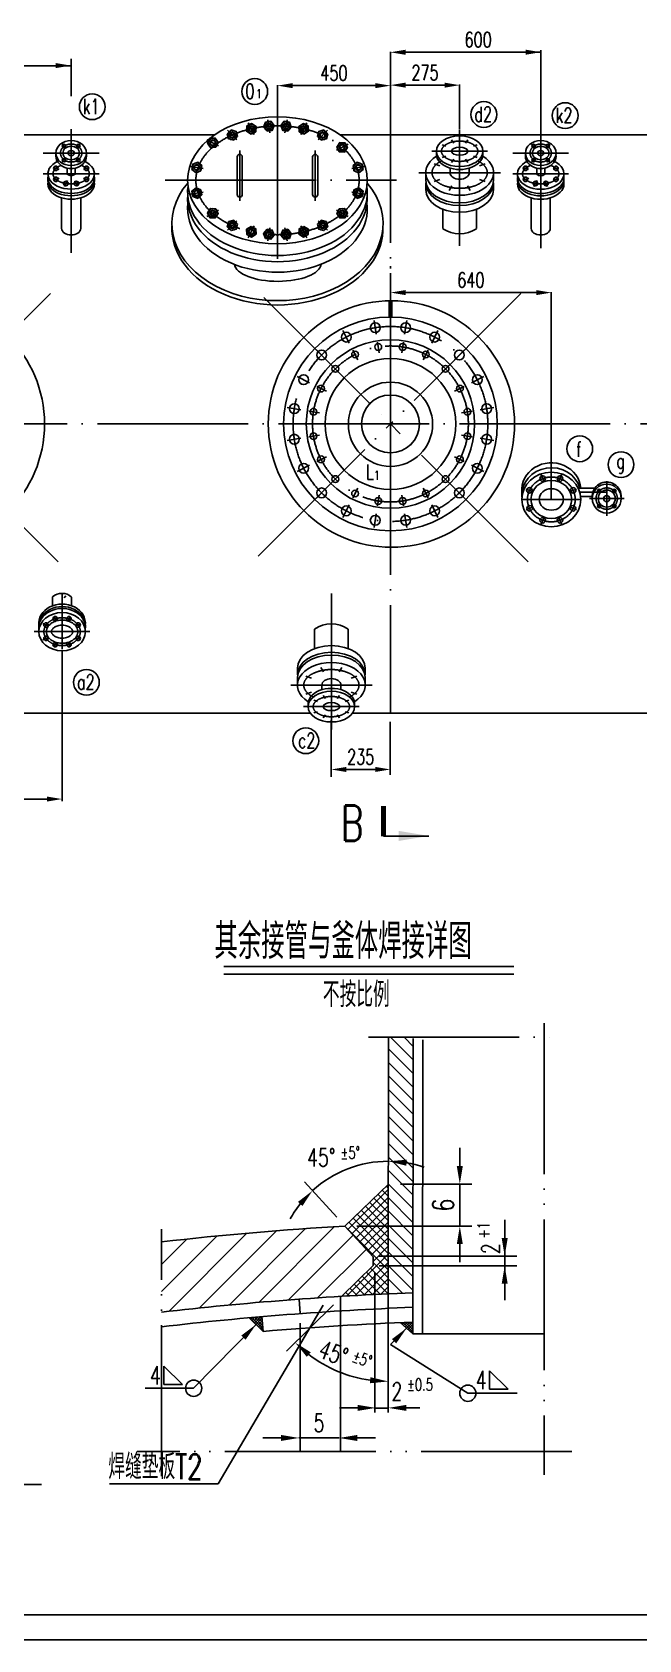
# Model space of a CAD drawing. Extents: x -54047 to 31317, y -2 to 11950.
# Drawn here: x -15566 to -13152, y 0 to 6391 of the extents above; entities that cross this region are included whole.
import ezdxf
from ezdxf.enums import TextEntityAlignment as Align

# ---------------------------------------------------------------- set-up
doc = ezdxf.new("R2010")
doc.units = 0
doc.header["$LTSCALE"] = 20
for name, pattern in [('DASHDOT-M', [36, 30, -3, 0, -3]), ('DASHDOT-S', [14, 10, -2, 0, -2]), ('DIVIDE-M', [39, 30, -3, 0, -3, 0, -3]), ('HIDDEN-M', [7, 5, -2])]:
    doc.linetypes.add(name, pattern=pattern)
doc.layers.get('0').update_dxf_attribs({"linetype": 'CONTINUOUS'})
doc.styles.add('BIAOZHU', font='ROMANS.shx', dxfattribs={"width": 0.7, "bigfont": 'HLFSD.shx'})
doc.styles.add('HZ', font='ROMANS.shx', dxfattribs={"width": 0.7, "height": 60, "bigfont": 'HLFSD.shx'})
doc.styles.add('ROMANS', font='ROMANS', dxfattribs={"width": 0.7, "height": 60})

msp = doc.modelspace()

# ---------------------------------------------------------------- hatches: boundary and pattern name
at = {"linetype": 'Continuous'}
h = msp.add_hatch(dxfattribs=at)
h.set_pattern_fill('ANSI31', scale=12, angle=90, style=0)
h.set_pattern_definition([(135, (-32526.767, -6913.095), (-26.94077, -26.94077), [])])
h.paths.add_polyline_path([(-14149, 1761.6), (-14050.9, 1761.6), (-14050, 2391, 0.027385), (-14148.1, 2396.5)])
h.paths.add_polyline_path([(-14050.9, 1761.6), (-14149, 1761.6), (-14149.3, 1559.1), (-14051.2, 1559.1)])
h.paths.add_polyline_path([(-14149.5, 1375.6, -0.001885), (-14051.4, 1379.7), (-14051.2, 1559.1), (-14149.3, 1559.1)])
h = msp.add_hatch(dxfattribs=at)
h.set_pattern_fill('ANSI37', scale=7.2, angle=90, style=0)
h.set_pattern_definition([(135, (-6760.579, -9182.523), (-16.16446, -16.16446), []), (225, (-6760.579, -9182.523), (16.16446, -16.16446), [])])
h.paths.add_polyline_path([(-14149.3, 1559.1), (-14148.9, 1811.5), (-14322.3, 1645.1), (-14243.7, 1559.1)])
h.paths.add_polyline_path([(-14333.5, 1365.8, -0.003536), (-14149.5, 1375.6), (-14149.5, 1377), (-14149.5, 1377), (-14149.3, 1559.1), (-14243.7, 1559.1), (-14209.9, 1522.1), (-14209.9, 1488.1)])
h = msp.add_hatch(dxfattribs=at)
h.set_pattern_fill('ANSI31', scale=24, style=0)
h.set_pattern_definition([(45, (-6760.58, -9182.52), (-53.88154, 53.88154), [])])
h.paths.add_polyline_path([(-15052.2, 1582.1), (-15052.2, 1302.5, -0.013851), (-14333.5, 1365.8), (-14209.9, 1488.1), (-14209.9, 1522.1), (-14322.3, 1645.1, 0.013861)])
h = msp.add_hatch(dxfattribs=at)
h.set_pattern_fill('ANSI37', scale=2.4, style=0)
h.set_pattern_definition([(45, (-6760.5785, -9182.523), (-5.3881537, 5.3881537), []), (135, (-6760.5785, -9182.523), (-5.3881537, -5.3881537), [])])
h.paths.add_polyline_path([(-14051.6, 1216.8), (-14051.6, 1263.1, 0.000967), (-14101.5, 1261)])
h.paths.add_polyline_path([(-14652.4, 1284.9, 0.000983), (-14703.2, 1280.4), (-14647.4, 1226.1), (-14647.4, 1226.1)])

# ---------------------------------------------------------------- linework, layer by layer
at = {"color": 7, "linetype": 'Continuous'}
for p, q in [((-15411, 6137), (-15411, 6285.7)), ((-15411, 6283.7), (-15411, 6251)), ((-14140.7, 6184.8), (-14140.7, 6313.5)), ((-14080.7, 6311.5), (-13542.7, 6311.5)), ((-13542.9, 5981.2), (-13542.7, 6320.1)), ((-15951.1, 6257.7), (-15411, 6257.7)), ((-14590.2, 6087.1), (-14590.2, 6180.8)), ((-14530.2, 6178.8), (-14200.7, 6178.8)), ((-14140.7, 6180.8), (-14140.7, 6182.8)), ((-14140.7, 5985.8), (-14140.7, 6180.8)), ((-14080.7, 6180.8), (-13925.4, 6180.8)), ((-13865.4, 6006.5), (-13865.4, 6182.8)), ((-14140.7, 5451.8), (-14140.7, 5460.9)), ((-14140.7, 5406.8), (-14140.7, 5354.1)), ((-13560.7, 5356.1), (-14080.7, 5356.1)), ((-13500.7, 4535.8), (-13500.7, 5358.1)), ((-15447.1, 3864), (-15447.1, 3334.7)), ((-14376.5, 3656), (-14376.5, 3431.5)), ((-14141.5, 3439), (-14141.5, 3649.7)), ((-14376.5, 3433.5), (-14376.5, 3462.3)), ((-14316.5, 3460.3), (-14201.5, 3460.3)), ((-15947.1, 3342.6), (-15507.1, 3342.6)), ((-15447.1, 3385.3), (-15447.1, 3340.6)), ((-14803.3, 2646.8), (-13649.9, 2646.8)), ((-13864.8, 1883.5), (-13864.8, 1955.5)), ((-14354.7, 1680.6), (-14483.1, 1821.1)), ((-14100.9, 1811.5), (-13816.8, 1811.5)), ((-13864.8, 1811.5), (-13864.8, 1645.1)), ((-13686.2, 1597.2), (-13686.2, 1669.2)), ((-14274.3, 1645.1), (-13816.8, 1645.1)), ((-13864.8, 1573.1), (-13864.8, 1501.1)), ((-13686.2, 1550.3), (-13686.2, 1350.8)), ((-13637.5, 1525.2), (-14185.7, 1525.2)), ((-13637.5, 1487.4), (-14185.7, 1487.4)), ((-14202.8, 904.1), (-14202.8, 1459.8)), ((-14340, 1365.4), (-14340, 1062.6)), ((-14149.5, 1381), (-14149.5, 904.1)), ((-14407.9, 1331.1), (-14826, 620.2)), ((-14367.6, 1332), (-14553.8, 1147.8)), ((-14340, 1325.2), (-14340, 749.3)), ((-14923.7, 1000.2), (-14675.6, 1253.5)), ((-14500, 1258.5), (-14500, 749.3)), ((-14139.9, 1174.2), (-14076.6, 1238.9)), ((-14139.9, 1174.2), (-13832.8, 980.5)), ((-15042.9, 1014.8), (-15042.9, 1088.3)), ((-15042.9, 1088.3), (-14968.2, 1014.8)), ((-13746.9, 996.4), (-13746.9, 1069.9)), ((-13746.9, 1069.9), (-13672.1, 996.4)), ((-15117.2, 1000.2), (-14923.7, 1000.2)), ((-15042.9, 1014.8), (-14968.2, 1014.8)), ((-13832.8, 980.5), (-13637.2, 980.5)), ((-13746.9, 996.4), (-13672.1, 996.4)), ((-14271.6, 922.2), (-14343.6, 922.2)), ((-14199.6, 920.9), (-14149.5, 920.9)), ((-14077.5, 922.2), (-14023.2, 922.2)), ((-14576.7, 802.6), (-14648.7, 802.6)), ((-14504.7, 802.6), (-14344.7, 802.6)), ((-14272.7, 802.6), (-14200.7, 802.6)), ((-16041.7, 617.5), (-15529.7, 617.5)), ((-15258, 620.2), (-14826, 620.2)), ((-2867.8, 0), (-19667.8, 0))]:
    msp.add_line(p, q, dxfattribs=at)
at = {"color": 1, "linetype": 'DASHDOT-M'}
for p, q in [((-14590.2, 6085.1), (-14590.2, 5490.6)), ((-14706.7, 6031.4), (-14682.7, 5984.3)), ((-14628.3, 6043.5), (-14620, 5991.3)), ((-14552, 6043.5), (-14560.3, 5991.3)), ((-14473.6, 6031.4), (-14497.6, 5984.3)), ((-15434.3, 5934.2), (-15447, 5946.9)), ((-15411, 6006.4), (-15411, 5514.7)), ((-15411, 5806.5), (-15411, 5951.2)), ((-15387.7, 5934.2), (-15375, 5946.9)), ((-14871.7, 5964), (-14824.6, 5940.1)), ((-14788.9, 6001.3), (-14751.5, 5964)), ((-14391.5, 6001.3), (-14428.8, 5964)), ((-14308.7, 5946), (-14355.7, 5922.1)), ((-14140.7, 4833.8), (-14140.7, 5983.8)), ((-13865.4, 5862.9), (-13865.4, 6004.5)), ((-13865.4, 5542.1), (-13865.4, 5994.7)), ((-13566.2, 5934.1), (-13578.9, 5946.8)), ((-13542.9, 5532.6), (-13542.9, 5979.2)), ((-13519.6, 5934.1), (-13506.9, 5946.8)), ((-15300, 5910.9), (-15522, 5910.9)), ((-15434.3, 5887.6), (-15447, 5874.9)), ((-15387.7, 5887.6), (-15375, 5874.9)), ((-14740.2, 5720.6), (-14740.2, 5920.6)), ((-14440.2, 5720.6), (-14440.2, 5920.6)), ((-13754.4, 5918.1), (-13976.4, 5918.1)), ((-13431.9, 5910.8), (-13653.9, 5910.8)), ((-13566.2, 5887.5), (-13578.9, 5874.8)), ((-13519.6, 5887.5), (-13506.9, 5874.8)), ((-15300, 5828.3), (-15522, 5828.3)), ((-15459.3, 5845.7), (-15480.6, 5853.4)), ((-15362.1, 5845.9), (-15341.4, 5853.4)), ((-14938, 5857.7), (-14885.8, 5849.4)), ((-14242.4, 5857.7), (-14294.5, 5849.4)), ((-13703.4, 5832.7), (-14027.4, 5832.7)), ((-13431.9, 5828.1), (-13653.9, 5828.1)), ((-13591.1, 5845.6), (-13612.5, 5853.3)), ((-13494, 5845.8), (-13473.2, 5853.3)), ((-15458.7, 5811), (-15480.6, 5803.1)), ((-15425.2, 5802), (-15438, 5778.3)), ((-15395.8, 5800.2), (-15384.1, 5778.6)), ((-15361.6, 5810.4), (-15341.4, 5803.1)), ((-15036.9, 5802.6), (-14116.8, 5802.6)), ((-14938, 5747.5), (-14885.8, 5755.8)), ((-14242.4, 5747.5), (-14294.5, 5755.8)), ((-13590.6, 5810.9), (-13612.5, 5803)), ((-13557.1, 5801.9), (-13569.9, 5778.2)), ((-13527.7, 5800.1), (-13516, 5778.4)), ((-13493.4, 5810.3), (-13473.2, 5803)), ((-14871.7, 5659.2), (-14824.6, 5683.2)), ((-14788.9, 5603.9), (-14751.5, 5641.3)), ((-14391.5, 5603.9), (-14428.8, 5641.3)), ((-14308.7, 5659.2), (-14355.7, 5683.2)), ((-14706.7, 5573.8), (-14682.7, 5620.9)), ((-14628.3, 5561.7), (-14620, 5613.9)), ((-14552, 5561.7), (-14560.3, 5613.9)), ((-14473.6, 5573.8), (-14497.6, 5620.9)), ((-15492.9, 5352), (-16011.1, 4833.8)), ((-14644, 5337), (-14140.7, 4833.8)), ((-13622.5, 5352), (-14140.7, 4833.8)), ((-17467.1, 4833.8), (-8994.1, 4833.8)), ((-15462.8, 4285.4), (-16011.1, 4833.8)), ((-14666.5, 4308), (-14140.7, 4833.8)), ((-14140.7, 4833.8), (-14140.7, 3683.8)), ((-13592.4, 4285.4), (-14140.7, 4833.8)), ((-13532, 4609.3), (-13542.1, 4633.7)), ((-13469.4, 4609.3), (-13459.3, 4633.7)), ((-13280.3, 4606.2), (-13280.3, 4468.2)), ((-13576.3, 4565.1), (-13600.7, 4575.2)), ((-13425.1, 4565.1), (-13400.7, 4575.2)), ((-13387.3, 4562.1), (-13280.3, 4562.1)), ((-13304.4, 4561.4), (-13316.3, 4573.2)), ((-13256.2, 4561.4), (-13244.3, 4573.2)), ((-13383.2, 4533.8), (-13618.2, 4533.8)), ((-13576.3, 4502.5), (-13600.7, 4492.4)), ((-13425.1, 4502.5), (-13400.7, 4492.4)), ((-13211.3, 4537.2), (-13349.3, 4537.2)), ((-13304.4, 4513.1), (-13316.3, 4501.2)), ((-13256.2, 4513.1), (-13244.3, 4501.2)), ((-13532, 4458.2), (-13542.1, 4433.8)), ((-13469.4, 4458.2), (-13459.3, 4433.8)), ((-15447.1, 4160.3), (-15447.1, 3939.1)), ((-14375.7, 4159.9), (-14375.7, 3847.2)), ((-15504.1, 4031.7), (-15524.1, 4039.9)), ((-15470.7, 4049.6), (-15479, 4069.6)), ((-15423.5, 4049.6), (-15415.2, 4069.6)), ((-15393.3, 4030.3), (-15373.4, 4038.6)), ((-14375.7, 4086), (-14375.7, 3633.4)), ((-15336.1, 4008.1), (-15558.1, 4008.1)), ((-15502.5, 3985.1), (-15524.1, 3976.2)), ((-15470.7, 3966.5), (-15479, 3946.5)), ((-15423.5, 3966.5), (-15415.2, 3946.5)), ((-15393.3, 3985.8), (-15373.4, 3977.5)), ((-15447.1, 3929.5), (-15447.1, 3840.6)), ((-14213.7, 3795.4), (-14537.7, 3795.4)), ((-14264.7, 3710), (-14486.7, 3710)), ((-14375.7, 3765.2), (-14375.7, 3619.7))]:
    msp.add_line(p, q, dxfattribs=at)
at = {"color": 4, "linetype": 'Continuous'}
for p, q in [((-14839.2, 5983.8), (-16746.5, 5983.8)), ((-12070.4, 5983.8), (-14341.1, 5983.8)), ((-13888.6, 5950.3), (-13897.7, 5962.9)), ((-13842.3, 5950.3), (-13833.2, 5962.9)), ((-14750.2, 5895.6), (-14750.2, 5745.6)), ((-14730.2, 5745.6), (-14730.2, 5895.6)), ((-14450.2, 5895.6), (-14450.2, 5745.6)), ((-14430.2, 5745.6), (-14430.2, 5895.6)), ((-13920.8, 5938.1), (-13935.1, 5943.3)), ((-13920.8, 5898.1), (-13935.1, 5893)), ((-13888.6, 5885.9), (-13897.7, 5873.3)), ((-13842.3, 5885.9), (-13833.2, 5873.3)), ((-13810, 5938.1), (-13795.8, 5943.3)), ((-13810, 5898.1), (-13795.8, 5893)), ((-15427, 5827), (-15427, 5851.2)), ((-15395, 5827), (-15395, 5851.2)), ((-14000.4, 5832.7), (-14000.4, 5799.1)), ((-13944.2, 5860.2), (-13967, 5868.2)), ((-13903.4, 5832.7), (-13903.4, 5850.8)), ((-13827.4, 5832.7), (-13827.4, 5850.8)), ((-13786.7, 5860.2), (-13763.9, 5868.2)), ((-13730.4, 5832.7), (-13730.4, 5799.1)), ((-13558.9, 5826.9), (-13558.9, 5851.1)), ((-13526.9, 5826.9), (-13526.9, 5851.1)), ((-14000.4, 5761.7), (-14000.4, 5788.2)), ((-13944.2, 5805.2), (-13967, 5797.2)), ((-13896.3, 5780.3), (-13907.1, 5762.1)), ((-13834.6, 5780.3), (-13823.8, 5762.1)), ((-13786.7, 5805.2), (-13763.9, 5797.2)), ((-13730.4, 5761.7), (-13730.4, 5788.2)), ((-15449, 5611.3), (-15449, 5732.5)), ((-15373, 5611.3), (-15373, 5732.5)), ((-13580.9, 5611.2), (-13580.9, 5732.4)), ((-13504.9, 5611.2), (-13504.9, 5732.4)), ((-13932.4, 5610.3), (-13932.4, 5687.4)), ((-13798.4, 5610.3), (-13798.4, 5687.4)), ((-14145.7, 5323.7), (-14145.7, 5258.7)), ((-14135.7, 5323.7), (-14135.7, 5258.7)), ((-13393.5, 4578.1), (-13327.7, 4578.1)), ((-13383.6, 4546.1), (-13335.5, 4546.1)), ((-15485.1, 4146.5), (-15485.1, 4111.2)), ((-15409.1, 4145.6), (-15409.1, 4111.2)), ((-14442.7, 4017.8), (-14442.7, 3944.4)), ((-14308.7, 4017.8), (-14308.7, 3944.4)), ((-14510.7, 3866.4), (-14510.7, 3839.9)), ((-14406.6, 3847.8), (-14417.4, 3866)), ((-14344.8, 3847.8), (-14334.1, 3866)), ((-14240.7, 3866.4), (-14240.7, 3839.9)), ((-14510.7, 3795.4), (-14510.7, 3829)), ((-14454.4, 3822.9), (-14477.2, 3830.9)), ((-14413.7, 3795.4), (-14413.7, 3777.3)), ((-14337.7, 3795.4), (-14337.7, 3777.3)), ((-14297, 3822.9), (-14274.2, 3830.9)), ((-14240.7, 3795.4), (-14240.7, 3829)), ((-14454.4, 3767.9), (-14477.2, 3759.9)), ((-14431.1, 3730), (-14445.3, 3735.1)), ((-14398.9, 3742.2), (-14408, 3754.8)), ((-14352.6, 3742.2), (-14343.4, 3754.8)), ((-14320.3, 3730), (-14306.1, 3735.1)), ((-14297, 3767.9), (-14274.2, 3759.9)), ((-16164, 3683.8), (-14459.2, 3683.8)), ((-14431.1, 3690), (-14445.3, 3684.8)), ((-14398.9, 3677.8), (-14408, 3665.2)), ((-14352.6, 3677.8), (-14343.4, 3665.2)), ((-14320.3, 3690), (-14306.1, 3684.8)), ((-14292.2, 3683.8), (-12121, 3683.8)), ((-14168, 3194.8), (-13988, 3194.8)), ((-14803.3, 2676.8), (-13649.9, 2676.8)), ((-14149.5, 1375.6), (-14148.1, 2396.5)), ((-14051.6, 1216.8), (-14050, 2391)), ((-14013.2, 1218.2), (-14011.6, 2385.9)), ((-14322.3, 1645.1), (-14148.9, 1811.5)), ((-14209.9, 1522.1), (-14322.3, 1645.1)), ((-14209.9, 1488.1), (-14333.5, 1365.8)), ((-14209.9, 1522.1), (-14209.9, 1488.1)), ((-14503.4, 1354.5), (-14499.3, 1297)), ((-14647.4, 1226.1), (-14703.8, 1280.9)), ((-14652.4, 1284.9), (-14647.4, 1226.1)), ((-14051.6, 1216.8), (-14101.5, 1261)), ((-14051.6, 1216.8), (-13529.2, 1216.8)), ((-2967.8, 100), (-19167.8, 100))]:
    msp.add_line(p, q, dxfattribs=at)
at = {"color": 1, "linetype": 'DASHDOT-S'}
for p, q in [((-14205.9, 5245.2), (-14197.2, 5190.5)), ((-14205.9, 5245.2), (-14197.2, 5190.5)), ((-14075.5, 5245.2), (-14084.2, 5190.5)), ((-14075.5, 5245.2), (-14084.2, 5190.5)), ((-14329.8, 5205), (-14304.7, 5155.6)), ((-13951.6, 5205), (-13976.7, 5155.6)), ((-14435.3, 5128.4), (-14396.1, 5089.2)), ((-14270.7, 5088.8), (-14290.1, 5127)), ((-14185.5, 5116.5), (-14192.2, 5158.9)), ((-14095.9, 5116.5), (-14089.2, 5158.9)), ((-14010.8, 5088.8), (-13991.3, 5127)), ((-13846.1, 5128.4), (-13885.3, 5089.2)), ((-14343.1, 5036.2), (-14373.5, 5066.5)), ((-13938.3, 5036.2), (-13908, 5066.5)), ((-14511.9, 5022.9), (-14462.5, 4997.7)), ((-13769.5, 5022.9), (-13818.9, 4997.7)), ((-14395.7, 4963.7), (-14434, 4983.2)), ((-13885.7, 4963.7), (-13847.4, 4983.2)), ((-14552.2, 4898.9), (-14497.5, 4890.3)), ((-14423.4, 4878.5), (-14465.8, 4885.3)), ((-13858, 4878.5), (-13815.6, 4885.3)), ((-13729.2, 4898.9), (-13784, 4890.3)), ((-14552.2, 4768.6), (-14497.5, 4777.3)), ((-14423.4, 4789), (-14465.8, 4782.3)), ((-13858, 4789), (-13815.6, 4782.3)), ((-13729.2, 4768.6), (-13784, 4777.3)), ((-14511.9, 4644.6), (-14462.5, 4669.8)), ((-14395.7, 4703.8), (-14434, 4684.3)), ((-13885.7, 4703.8), (-13847.4, 4684.3)), ((-13769.5, 4644.6), (-13818.9, 4669.8)), ((-14343.1, 4631.4), (-14373.5, 4601)), ((-13938.3, 4631.4), (-13908, 4601)), ((-14435.3, 4539.2), (-14396.1, 4578.4)), ((-14270.7, 4578.7), (-14290.1, 4540.5)), ((-14185.5, 4551.1), (-14192.2, 4508.6)), ((-14095.9, 4551.1), (-14089.2, 4508.6)), ((-14010.8, 4578.7), (-13991.3, 4540.5)), ((-13846.1, 4539.2), (-13885.3, 4578.4)), ((-14329.8, 4462.6), (-14304.7, 4511.9)), ((-14205.9, 4422.3), (-14197.2, 4477)), ((-14075.5, 4422.3), (-14084.2, 4477)), ((-13951.6, 4462.6), (-13976.7, 4511.9))]:
    msp.add_line(p, q, dxfattribs=at)
at = {"color": 6, "linetype": 'HIDDEN-M'}
msp.add_line((-15431.9, 4150.2), (-15438.9, 4143.2), dxfattribs=at)
at = {"color": 3, "linetype": 'DIVIDE-M'}
for p, q in [((-13529.2, 2451.9), (-13529.2, 655.8)), ((-14228.6, 2396.5), (-13474.8, 2396.5)), ((-15052.2, 651.3), (-15052.2, 1632.5)), ((-13418.8, 749.3), (-15148.4, 749.3))]:
    msp.add_line(p, q, dxfattribs=at)
at = {"color": 4, "linetype": 'Continuous'}
for points in [[(-14695.4, 5985.9), (-14713.3, 5997.4), (-14712.1, 6018.6), (-14693.2, 6028.3), (-14675.4, 6016.7), (-14676.5, 5995.5)], [(-14631.8, 5997.6), (-14645.2, 6014.1), (-14637.5, 6033.9), (-14616.6, 6037.2), (-14603.2, 6020.7), (-14610.8, 6000.9)], [(-14548.5, 5997.6), (-14535.2, 6014.1), (-14542.8, 6033.9), (-14563.8, 6037.2), (-14577.1, 6020.7), (-14569.5, 6000.9)], [(-14484.9, 5985.9), (-14467.1, 5997.4), (-14468.2, 6018.6), (-14487.1, 6028.3), (-14504.9, 6016.7), (-14503.8, 5995.5)], [(-14835.8, 5933.8), (-14857, 5932.7), (-14868.5, 5950.5), (-14858.9, 5969.5), (-14837.7, 5970.6), (-14826.1, 5952.8)], [(-14764, 5961.5), (-14784.6, 5967), (-14790.1, 5987.5), (-14775, 6002.5), (-14754.5, 5997), (-14749, 5976.5)], [(-14416.3, 5961.5), (-14395.8, 5967), (-14390.3, 5987.5), (-14405.3, 6002.5), (-14425.8, 5997), (-14431.3, 5976.5)], [(-14344.6, 5915.8), (-14323.4, 5914.7), (-14311.8, 5932.5), (-14321.4, 5951.5), (-14342.6, 5952.6), (-14354.2, 5934.8)], [(-14894.5, 5840.1), (-14914.3, 5832.5), (-14930.8, 5845.8), (-14927.5, 5866.8), (-14907.7, 5874.4), (-14891.2, 5861)], [(-14285.8, 5840.1), (-14266, 5832.5), (-14249.5, 5845.8), (-14252.8, 5866.8), (-14272.7, 5874.4), (-14289.2, 5861)], [(-14894.5, 5765.2), (-14914.3, 5772.8), (-14930.8, 5759.4), (-14927.5, 5738.4), (-14907.7, 5730.8), (-14891.2, 5744.2)], [(-14285.8, 5765.2), (-14266, 5772.8), (-14249.5, 5759.4), (-14252.8, 5738.4), (-14272.7, 5730.8), (-14289.2, 5744.2)], [(-14835.8, 5689.4), (-14857, 5690.5), (-14868.5, 5672.7), (-14858.9, 5653.8), (-14837.7, 5652.7), (-14826.1, 5670.5)], [(-14344.6, 5689.4), (-14323.4, 5690.5), (-14311.8, 5672.7), (-14321.4, 5653.8), (-14342.6, 5652.7), (-14354.2, 5670.5)], [(-14764, 5643.7), (-14784.6, 5638.2), (-14790.1, 5617.7), (-14775, 5602.7), (-14754.5, 5608.2), (-14749, 5628.7)], [(-14416.3, 5643.7), (-14395.8, 5638.2), (-14390.3, 5617.7), (-14405.3, 5602.7), (-14425.8, 5608.2), (-14431.3, 5628.7)], [(-14695.4, 5619.4), (-14713.3, 5607.8), (-14712.1, 5586.6), (-14693.2, 5577), (-14675.4, 5588.5), (-14676.5, 5609.7)], [(-14631.8, 5607.7), (-14645.2, 5591.2), (-14637.5, 5571.3), (-14616.6, 5568), (-14603.2, 5584.5), (-14610.8, 5604.3)], [(-14548.5, 5607.7), (-14535.2, 5591.2), (-14542.8, 5571.3), (-14563.8, 5568), (-14577.1, 5584.5), (-14569.5, 5604.3)], [(-14484.9, 5619.4), (-14467.1, 5607.8), (-14468.2, 5586.6), (-14487.1, 5577), (-14504.9, 5588.5), (-14503.8, 5609.7)]]:
    msp.add_lwpolyline(points, close=True, dxfattribs=at)
msp.add_lwpolyline([(-14168, 3194.8, 20, 20, 0), (-14168, 3314.8, 0, 0, 0)], format="xyseb", dxfattribs=at)
for centre, radius in [((-14680.6, 6155.5), 51.3), ((-15327.2, 6094.9), 51.3), ((-13769.2, 6064.2), 51.3), ((-13445.5, 6059.6), 51.3), ((-14694.3, 6007.1), 18.4), ((-14694.3, 6007.1), 12), ((-14624.2, 6017.4), 18.4), ((-14624.2, 6017.4), 12), ((-14556.1, 6017.4), 18.4), ((-14556.1, 6017.4), 12), ((-14486, 6007.1), 18.4), ((-14486, 6007.1), 12), ((-15439.3, 5939.2), 7), ((-15382.7, 5939.2), 7), ((-14847.3, 5951.6), 18.4), ((-14847.3, 5951.6), 12), ((-14769.5, 5982), 18.4), ((-14769.5, 5982), 12), ((-14410.8, 5982), 18.4), ((-14410.8, 5982), 12), ((-14333, 5933.6), 18.4), ((-14333, 5933.6), 12), ((-13571.1, 5939.1), 7), ((-13514.6, 5939.1), 7), ((-15439.3, 5882.7), 7), ((-15382.7, 5882.7), 7), ((-13571.1, 5882.5), 7), ((-13514.6, 5882.5), 7), ((-15471.8, 5850.2), 9), ((-15350.2, 5850.2), 9), ((-14911, 5853.4), 18.4), ((-14911, 5853.4), 12), ((-14269.3, 5853.4), 18.4), ((-14269.3, 5853.4), 12), ((-13603.7, 5850.1), 9), ((-13482.1, 5850.1), 9), ((-15471.8, 5806.3), 9), ((-15431.9, 5789.7), 9), ((-15390.1, 5789.7), 9), ((-15350.2, 5806.3), 9), ((-14911, 5751.8), 18.4), ((-14911, 5751.8), 12), ((-14269.3, 5751.8), 18.4), ((-14269.3, 5751.8), 12), ((-13603.7, 5806.2), 9), ((-13563.8, 5789.6), 9), ((-13522, 5789.6), 9), ((-13482.1, 5806.2), 9), ((-14847.3, 5671.6), 18.4), ((-14333, 5671.6), 18.4), ((-14847.3, 5671.6), 12), ((-14769.5, 5623.2), 18.4), ((-14769.5, 5623.2), 12), ((-14410.8, 5623.2), 18.4), ((-14410.8, 5623.2), 12), ((-14333, 5671.6), 12), ((-14694.3, 5598.2), 18.4), ((-14694.3, 5598.2), 12), ((-14624.2, 5587.8), 18.4), ((-14624.2, 5587.8), 12), ((-14556.1, 5587.8), 18.4), ((-14556.1, 5587.8), 12), ((-14486, 5598.2), 18.4), ((-14486, 5598.2), 12), ((-16007.1, 4833.8), 490), ((-14136.7, 4833.8), 490), ((-14140.7, 4833.8), 425), ((-14316.6, 5179), 19.5), ((-14201.3, 5216.5), 19.5), ((-14201.3, 5216.5), 19.5), ((-14080.1, 5216.5), 19.5), ((-14080.1, 5216.5), 19.5), ((-13964.8, 5179), 19.5), ((-14140.7, 4833.8), 335), ((-14414.7, 5107.8), 19.5), ((-14281.4, 5110), 13.5), ((-14189.2, 5139.9), 13.5), ((-14092.2, 5139.9), 13.5), ((-14000, 5110), 13.5), ((-13866.7, 5107.8), 19.5), ((-14140.7, 4833.8), 260), ((-14359.9, 5053), 13.5), ((-13921.5, 5053), 13.5), ((-14486, 5009.7), 19.5), ((-14416.9, 4974.5), 13.5), ((-14140.7, 4832.6), 167.5), ((-13864.5, 4974.5), 13.5), ((-13795.4, 5009.7), 19.5), ((-14140.7, 4833.8), 115.1), ((-14523.4, 4894.4), 19.5), ((-14446.9, 4882.3), 13.5), ((-13834.5, 4882.3), 13.5), ((-13758, 4894.4), 19.5), ((-14446.9, 4785.3), 13.5), ((-13834.5, 4785.3), 13.5), ((-14523.4, 4773.1), 19.5), ((-13758, 4773.1), 19.5), ((-13387.5, 4735.2), 51.3), ((-14486, 4657.8), 19.5), ((-14416.9, 4693), 13.5), ((-13864.5, 4693), 13.5), ((-13795.4, 4657.8), 19.5), ((-13223.4, 4672.1), 51.3), ((-14359.9, 4614.6), 13.5), ((-13921.5, 4614.6), 13.5), ((-13535.1, 4616.7), 11), ((-13466.3, 4616.7), 11), ((-14414.7, 4559.8), 19.5), ((-14281.4, 4557.5), 13.5), ((-14189.2, 4527.6), 13.5), ((-14092.2, 4527.6), 13.5), ((-14000, 4557.5), 13.5), ((-13866.7, 4559.8), 19.5), ((-13587.8, 4570.1), 11), ((-13413.6, 4570.1), 11), ((-13280.3, 4537.2), 57.5), ((-13310.3, 4567.3), 7), ((-13280.3, 4537.2), 34), ((-13280.3, 4537.2), 12.5), ((-13250.2, 4567.3), 7), ((-14316.6, 4488.5), 19.5), ((-13964.8, 4488.5), 19.5), ((-13587.1, 4498.5), 11), ((-13414.3, 4498.5), 11), ((-13310.3, 4507.2), 7), ((-13250.2, 4507.2), 7), ((-14201.3, 4451), 19.5), ((-14080.1, 4451), 19.5), ((-13535.1, 4450.8), 11), ((-13466.3, 4450.8), 11), ((-15510.9, 4034.5), 9), ((-15474.9, 4059.6), 9), ((-15419.4, 4059.6), 9), ((-15383.4, 4034.5), 9), ((-15510.9, 3981.6), 9), ((-15474.9, 3956.5), 9), ((-15419.4, 3956.5), 9), ((-15383.4, 3981.6), 9), ((-15350.4, 3806.7), 51.3), ((-14477.6, 3574.4), 51.3)]:
    msp.add_circle(centre, radius, dxfattribs=at)
at = {"color": 7, "linetype": 'Continuous'}
for centre, radius in [((-14694.3, 6007.1), 9.52), ((-14624.2, 6017.4), 9.52), ((-14556.1, 6017.4), 9.52), ((-14486, 6007.1), 9.52), ((-14847.3, 5951.6), 9.52), ((-14769.5, 5982), 9.52), ((-14410.8, 5982), 9.52), ((-14333, 5933.6), 9.52), ((-14911, 5853.4), 9.52), ((-14269.3, 5853.4), 9.52), ((-14911, 5751.8), 9.52), ((-14269.3, 5751.8), 9.52), ((-14847.3, 5671.6), 9.52), ((-14769.5, 5623.2), 9.52), ((-14410.8, 5623.2), 9.52), ((-14333, 5671.6), 9.52), ((-14694.3, 5598.2), 9.52), ((-14624.2, 5587.8), 9.52), ((-14556.1, 5587.8), 9.52), ((-14486, 5598.2), 9.52), ((-14923.7, 1000.2), 32.3), ((-13832.8, 980.5), 32.3)]:
    msp.add_circle(centre, radius, dxfattribs=at)
at = {"color": 1, "linetype": 'DASHDOT-M'}
for centre, radius in [((-14140.7, 4833.8), 387.5), ((-14140.7, 4833.8), 310), ((-13280.3, 4537.2), 42.5)]:
    msp.add_circle(centre, radius, dxfattribs=at)
at = {"color": 4, "linetype": 'Continuous'}
for centre, radius, start, end in [((-14740.2, 5895.6), 10, 0, 180), ((-14440.2, 5895.6), 10, 0, 180), ((-15411, 5844.7), 23.9, 227.86671, 312.13329), ((-13542.9, 5844.6), 23.9, 227.86671, 312.13329), ((-14740.2, 5745.6), 10, 180, 0), ((-14440.2, 5745.6), 10, 180, 0), ((-13865.4, 5707.3), 118, 235.38778, 304.61225), ((-13280.3, 4545.5), 57.5, 355.86664, 184.13336), ((-15447.6, 4102.6), 57.7, 48.18713, 130.58579), ((-14375.7, 3920.8), 118, 55.38775, 124.61222), ((-13551, -11549.3), 13216.9, 93.3454, 96.52186), ((-13551, -11635.6), 13024.9, 92.20181, 96.61843), ((-13551, -11635.6), 12967.3, 92.21195, 96.64796), ((-13551, -11635.6), 12908.4, 92.21195, 94.87237)]:
    msp.add_arc(centre, radius, start, end, dxfattribs=at)
at = {"color": 7, "linetype": 'Continuous'}
for centre, radius, start, end in [((-14149.4, 1456), 446.7, 89.9208, 132.42059), ((-14149.4, 1456), 446.7, 71.42909, 80.67495), ((-14149.4, 1456), 446.7, 141.66644, 150.9123), ((-14149.5, 1547.8), 520.7, 232.62924, 262.07069)]:
    msp.add_arc(centre, radius, start, end, dxfattribs=at)
at = {"color": 4, "linetype": 'Continuous'}
for centre, major_axis, ratio in [((-14590.2, 5802.6), (-357.5, 0), 0.706294), ((-15411, 5910.9), (-61, 0), 0.813041), ((-13542.9, 5910.8), (-61, 0), 0.813041), ((-15411, 5910.9), (-33, 0), 0.809035), ((-15411, 5910.9), (-12.5, 0), 0.805407), ((-13542.9, 5910.8), (-33, 0), 0.809035), ((-13542.9, 5910.8), (-12.5, 0), 0.805407), ((-13500.7, 4533.8), (-117.5, 0), 0.921571), ((-13500.7, 4533.8), (-81, 0), 0.93259), ((-13500.7, 4533.8), (-48, 0), 0.890541), ((-14375.7, 3710), (-92.5, 0), 0.659459), ((-14375.7, 3710), (-33, 0), 0.483876)]:
    msp.add_ellipse(centre, major_axis=major_axis, ratio=ratio, dxfattribs=at)
at = {"color": 1, "linetype": 'DASHDOT-M'}
for centre, major_axis, ratio in [((-14590.2, 5802.6), (-324.8, 0), 0.665794), ((-15411, 5910.9), (-42.5, 0), 0.841205), ((-13542.9, 5910.8), (-42.5, 0), 0.841205), ((-13500.7, 4533.8), (-95, 0), 0.936831), ((-14375.7, 3710), (-72.5, 0), 0.555876)]:
    msp.add_ellipse(centre, major_axis=major_axis, ratio=ratio, dxfattribs=at)
at = {"color": 4, "linetype": 'Continuous', "extrusion": (0, 0, -1)}
for major_axis, ratio in [((-92.5, 0), 0.659459), ((-33, 0), 0.483876)]:
    msp.add_ellipse((-13865.4, 5918.1), major_axis=major_axis, ratio=ratio, dxfattribs=at)
at = {"color": 1, "linetype": 'DASHDOT-M', "extrusion": (0, 0, -1)}
msp.add_ellipse((-13865.4, 5918.1), major_axis=(-72.5, 0), ratio=0.555876, dxfattribs=at)
at = {"color": 4, "linetype": 'Continuous'}
for centre, major_axis, ratio, start_param, end_param in [((-15411, 5899), (-61, 0), 0.813041, 6.163008, 9.544955), ((-13542.9, 5898.9), (-61, 0), 0.813041, 6.163008, 9.544955), ((-14590.2, 5630.4), (-420, 0), 0.729369, 5.72909, 9.978873), ((-14590.2, 5756), (-357.5, 0), 0.706294, 6.190645, 9.517318), ((-14590.2, 5689.6), (-357.5, 0), 0.706294, 6.20041, 9.517318), ((-14590.2, 5731.4), (-357.5, 0), 0.706294, 6.23453, 9.473433), ((-14590.2, 5613.1), (-420, 0), 0.729369, 6.254987, 9.452977), ((-14588.9, 5470.9), (-172.2, 0), 0.406798, 6.328031, 9.39467), ((-13500.7, 4551.7), (-117.5, 0), 0.921571, 3.387592, 6.36628), ((-13500.7, 4571.1), (-117.5, 0), 0.921571, 3.206398, 6.36628), ((-15447.1, 4041.8), (-92.5, 0), 0.822921, 3.033671, 6.391107), ((-15447.1, 4031.7), (-92.5, 0), 0.822921, 3.033671, 6.391107), ((-15447.1, 4024.4), (-92.5, 0), 0.822921, 3.033671, 6.391107), ((-15447.1, 4008.1), (-92.5, 0), 0.822921, 3.141593, 6.283185), ((-14375.7, 3862.7), (-135, 0), 0.665859, 3.141593, 6.283185), ((-14375.7, 3836.2), (-135, 0), 0.665859, 3.141593, 6.283185), ((-14375.7, 3825.3), (-135, 0), 0.665859, 3.141593, 6.283185), ((-14375.7, 3795.4), (-135, 0), 0.665859, 2.317996, 7.106782), ((-14375.7, 3721.7), (-92.5, 0), 0.659459, 3.045666, 6.379112), ((-14375.7, 3795.4), (-38, 0), 0.681241, 3.141593, 6.283185)]:
    msp.add_ellipse(centre, major_axis=major_axis, ratio=ratio, start_param=start_param, end_param=end_param, dxfattribs=at)
at = {"color": 4, "linetype": 'Continuous', "extrusion": (0, 0, -1)}
for centre, major_axis, ratio, start_param, end_param in [((-13865.4, 5832.7), (-135, 0), 0.665859, 2.317996, 7.106782), ((-13865.4, 5906.4), (-92.5, 0), 0.659459, 3.045666, 6.379112), ((-15411, 5828.3), (-92.5, 0), 0.659459, 2.153187, 7.271591), ((-15411, 5811.1), (-92.5, 0), 0.659459, 3.000201, 6.424577), ((-13865.4, 5832.7), (-38, 0), 0.681241, 3.141593, 6.283185), ((-13542.9, 5828.1), (-92.5, 0), 0.659459, 2.153187, 7.271591), ((-13542.9, 5811), (-92.5, 0), 0.659459, 3.000201, 6.424577), ((-15411, 5801.9), (-92.5, 0), 0.659459, 3.000201, 6.424577), ((-15411, 5788.1), (-92.5, 0), 0.659459, 3.000201, 6.424577), ((-13865.4, 5802.8), (-135, 0), 0.665859, 3.141593, 6.283185), ((-13865.4, 5791.9), (-135, 0), 0.665859, 3.141593, 6.283185), ((-13865.4, 5765.4), (-135, 0), 0.665859, 3.141593, 6.283185), ((-13542.9, 5801.8), (-92.5, 0), 0.659459, 3.000201, 6.424577), ((-13542.9, 5788), (-92.5, 0), 0.659459, 3.000201, 6.424577), ((-15411, 5611.3), (-38, 0), 0.681241, 3.141593, 6.283185), ((-13542.9, 5611.2), (-38, 0), 0.681241, 3.141593, 6.283185), ((-15447.1, 4008.1), (-92.5, 0), 0.822921, 3.141593, 6.283185)]:
    msp.add_ellipse(centre, major_axis=major_axis, ratio=ratio, start_param=start_param, end_param=end_param, dxfattribs=at)
at = {"color": 1, "linetype": 'DASHDOT-M', "extrusion": (0, 0, -1)}
for centre, major_axis, ratio, start_param, end_param in [((-15411, 5828.3), (-72.5, 0), 0.555876, 2.159595, 7.265183), ((-13865.4, 5832.7), (-110, 0), 0.564191, 2.282577, 7.142201), ((-13542.9, 5828.1), (-72.5, 0), 0.555876, 2.159595, 7.265183), ((-15447.1, 4008.1), (-72.5, 0), 0.76443, 3.141593, 6.283185), ((-14375.7, 3795.4), (110, 0), 0.564191, 2.282577, 7.142201)]:
    msp.add_ellipse(centre, major_axis=major_axis, ratio=ratio, start_param=start_param, end_param=end_param, dxfattribs=at)
at = {"color": 1, "linetype": 'DASHDOT-M'}
for centre, major_axis, ratio, start_param, end_param in [((-13865.4, 5832.7), (110, 0), 0.564191, 2.282577, 7.142201), ((-15447.1, 4008.1), (-72.5, 0), 0.76443, 3.141593, 6.283185), ((-14375.7, 3795.4), (-110, 0), 0.564191, 2.282577, 7.142201)]:
    msp.add_ellipse(centre, major_axis=major_axis, ratio=ratio, start_param=start_param, end_param=end_param, dxfattribs=at)
at = {"color": 4, "linetype": 'Continuous'}
for points, knots in [([(-15384.6, 4008.1), (-15384.6, 4009.8), (-15384.8, 4011.6), (-15385.2, 4014.4), (-15385.4, 4015.5), (-15386, 4017.5), (-15386.3, 4018.6), (-15387.7, 4022.5), (-15389.2, 4025.5), (-15392.4, 4030.1), (-15393.7, 4031.8), (-15396.8, 4035.1), (-15398.4, 4036.8), (-15402.1, 4039.9), (-15404.2, 4041.4), (-15408.3, 4044), (-15410.3, 4045.2), (-15414.7, 4047.4), (-15416.9, 4048.3), (-15421.6, 4050.1), (-15424.1, 4050.9), (-15429.1, 4052.2), (-15431.7, 4052.8), (-15438, 4053.7), (-15441.7, 4054.1), (-15449.2, 4054.2), (-15452.9, 4054.1), (-15459.7, 4053.3), (-15462.7, 4052.7), (-15468.9, 4051.3), (-15472.2, 4050.3), (-15478.4, 4047.9), (-15481.4, 4046.5), (-15486.9, 4043.5), (-15489.5, 4041.8), (-15494.1, 4038.2), (-15496.3, 4036.3), (-15501, 4031.4), (-15503.2, 4028.3), (-15506.2, 4023.1), (-15507.1, 4021), (-15508.2, 4017.8), (-15508.5, 4016.7), (-15509, 4014.6), (-15509.2, 4013.5), (-15509.5, 4011), (-15509.6, 4009.5), (-15509.6, 4008.1)], [3.141593, 3.141593, 3.141593, 3.141593, 3.276898, 3.276898, 3.354112, 3.354112, 3.431327, 3.431327, 3.651544, 3.651544, 3.783637, 3.783637, 3.915729, 3.915729, 4.047821, 4.047821, 4.16634, 4.16634, 4.28486, 4.28486, 4.40338, 4.40338, 4.5219, 4.5219, 4.687647, 4.687647, 4.853394, 4.853394, 4.989509, 4.989509, 5.146305, 5.146305, 5.303102, 5.303102, 5.459898, 5.459898, 5.616694, 5.616694, 5.852981, 5.852981, 6.01223, 6.01223, 6.092565, 6.092565, 6.1729, 6.1729, 6.283185, 6.283185, 6.283185, 6.283185]), ([(-15404.6, 4008.1), (-15404.6, 4008.7), (-15404.7, 4009.4), (-15404.8, 4010.2), (-15404.8, 4010.4), (-15404.9, 4010.7), (-15404.9, 4010.8), (-15405, 4011.3), (-15405.1, 4011.6), (-15405.3, 4012.2), (-15405.4, 4012.5), (-15405.6, 4013.2), (-15405.8, 4013.5), (-15406.2, 4014.5), (-15406.6, 4015.2), (-15407.6, 4017), (-15408.3, 4018), (-15410.1, 4020.1), (-15411.2, 4021.2), (-15413.9, 4023.7), (-15415.8, 4025.1), (-15419, 4027.1), (-15420.2, 4027.8), (-15424, 4029.7), (-15426.9, 4030.8), (-15433.1, 4032.7), (-15436.4, 4033.3), (-15443.2, 4034.1), (-15446.6, 4034.3), (-15453.5, 4033.9), (-15456.9, 4033.5), (-15462.9, 4032.2), (-15465.5, 4031.4), (-15470.4, 4029.6), (-15472.7, 4028.5), (-15476.8, 4026.2), (-15478.6, 4025), (-15481.8, 4022.4), (-15483.2, 4021.1), (-15485.5, 4018.6), (-15486.4, 4017.3), (-15487.6, 4015.4), (-15487.9, 4014.7), (-15488.6, 4013.3), (-15488.8, 4012.6), (-15489.2, 4011.4), (-15489.3, 4010.9), (-15489.5, 4010.1), (-15489.5, 4009.7), (-15489.6, 4009), (-15489.6, 4008.7), (-15489.6, 4008.2), (-15489.6, 4008.1), (-15489.6, 4008.1)], [3.141593, 3.141593, 3.141593, 3.141593, 3.272719, 3.272719, 3.299833, 3.299833, 3.326947, 3.326947, 3.381175, 3.381175, 3.435404, 3.435404, 3.489632, 3.489632, 3.598088, 3.598088, 3.741978, 3.741978, 3.885869, 3.885869, 4.069227, 4.069227, 4.166171, 4.166171, 4.367564, 4.367564, 4.568957, 4.568957, 4.770351, 4.770351, 4.971744, 4.971744, 5.141027, 5.141027, 5.31031, 5.31031, 5.479593, 5.479593, 5.648876, 5.648876, 5.818159, 5.818159, 5.928244, 5.928244, 6.03833, 6.03833, 6.130712, 6.130712, 6.197455, 6.197455, 6.264198, 6.264198, 6.283185, 6.283185, 6.283185, 6.283185]), ([(-15384.6, 4008.1), (-15384.6, 4006.3), (-15384.8, 4004.5), (-15385.2, 4001.7), (-15385.4, 4000.6), (-15386, 3998.6), (-15386.3, 3997.5), (-15387.7, 3993.6), (-15389.2, 3990.6), (-15392.4, 3986), (-15393.7, 3984.3), (-15396.8, 3981), (-15398.4, 3979.3), (-15402.1, 3976.2), (-15404.2, 3974.7), (-15408.3, 3972.1), (-15410.3, 3970.9), (-15414.7, 3968.7), (-15416.9, 3967.8), (-15421.6, 3966), (-15424.1, 3965.2), (-15429.1, 3963.9), (-15431.7, 3963.4), (-15438, 3962.4), (-15441.7, 3962), (-15449.2, 3961.9), (-15452.9, 3962.1), (-15459.7, 3962.8), (-15462.7, 3963.4), (-15468.9, 3964.8), (-15472.2, 3965.8), (-15478.4, 3968.2), (-15481.4, 3969.6), (-15486.9, 3972.6), (-15489.5, 3974.3), (-15494.1, 3977.9), (-15496.3, 3979.8), (-15501, 3984.7), (-15503.2, 3987.8), (-15506.2, 3993), (-15507.1, 3995.1), (-15508.2, 3998.3), (-15508.5, 3999.4), (-15509, 4001.5), (-15509.2, 4002.6), (-15509.5, 4005.1), (-15509.6, 4006.6), (-15509.6, 4008.1)], [3.141593, 3.141593, 3.141593, 3.141593, 3.276898, 3.276898, 3.354112, 3.354112, 3.431327, 3.431327, 3.651544, 3.651544, 3.783637, 3.783637, 3.915729, 3.915729, 4.047821, 4.047821, 4.16634, 4.16634, 4.28486, 4.28486, 4.40338, 4.40338, 4.5219, 4.5219, 4.687647, 4.687647, 4.853394, 4.853394, 4.989509, 4.989509, 5.146305, 5.146305, 5.303101, 5.303101, 5.459898, 5.459898, 5.616694, 5.616694, 5.852979, 5.852979, 6.012215, 6.012215, 6.0926, 6.0926, 6.172985, 6.172985, 6.283185, 6.283185, 6.283185, 6.283185]), ([(-15404.6, 4008.1), (-15404.6, 4007.4), (-15404.7, 4006.7), (-15404.8, 4005.9), (-15404.8, 4005.7), (-15404.9, 4005.4), (-15404.9, 4005.3), (-15405, 4004.8), (-15405.1, 4004.5), (-15405.3, 4003.9), (-15405.4, 4003.6), (-15405.6, 4002.9), (-15405.8, 4002.6), (-15406.2, 4001.6), (-15406.6, 4000.9), (-15407.6, 3999.1), (-15408.3, 3998.1), (-15410.1, 3996), (-15411.2, 3994.9), (-15413.9, 3992.4), (-15415.8, 3991), (-15419, 3989), (-15420.2, 3988.3), (-15424, 3986.4), (-15426.9, 3985.3), (-15433.1, 3983.4), (-15436.4, 3982.8), (-15443.2, 3982), (-15446.6, 3981.8), (-15453.5, 3982.2), (-15456.9, 3982.6), (-15462.9, 3983.9), (-15465.5, 3984.7), (-15470.4, 3986.5), (-15472.7, 3987.6), (-15476.8, 3989.9), (-15478.6, 3991.2), (-15481.8, 3993.7), (-15483.2, 3995), (-15485.5, 3997.5), (-15486.4, 3998.8), (-15487.6, 4000.7), (-15487.9, 4001.4), (-15488.6, 4002.8), (-15488.8, 4003.5), (-15489.2, 4004.7), (-15489.3, 4005.2), (-15489.5, 4006), (-15489.5, 4006.4), (-15489.6, 4007.1), (-15489.6, 4007.4), (-15489.6, 4007.8), (-15489.6, 4007.9), (-15489.6, 4008.1)], [3.141593, 3.141593, 3.141593, 3.141593, 3.272719, 3.272719, 3.299833, 3.299833, 3.326947, 3.326947, 3.381175, 3.381175, 3.435404, 3.435404, 3.489632, 3.489632, 3.598088, 3.598088, 3.741978, 3.741978, 3.885869, 3.885869, 4.069227, 4.069227, 4.166171, 4.166171, 4.367564, 4.367564, 4.568957, 4.568957, 4.77035, 4.77035, 4.971743, 4.971743, 5.141026, 5.141026, 5.310309, 5.310309, 5.479591, 5.479591, 5.648874, 5.648874, 5.818157, 5.818157, 5.928243, 5.928243, 6.038329, 6.038329, 6.130534, 6.130534, 6.196626, 6.196626, 6.262717, 6.262717, 6.283185, 6.283185, 6.283185, 6.283185])]:
    msp.add_open_spline(points, degree=3, knots=knots, dxfattribs=at)
at = {"color": 7, "linetype": 'Continuous'}
for points in [[(-15472.1, 6268.6), (-15472.1, 6248.6), (-15412.1, 6258.6)], [(-14080.7, 6321.5), (-14080.7, 6301.5), (-14140.7, 6311.5)], [(-13602.9, 6321.8), (-13602.9, 6301.8), (-13542.9, 6311.8)], [(-14530.2, 6188.8), (-14530.2, 6168.8), (-14590.2, 6178.8)], [(-14200.7, 6188.8), (-14200.7, 6168.8), (-14140.7, 6178.8)], [(-14080.7, 6190.8), (-14080.7, 6170.8), (-14140.7, 6180.8)], [(-13925.4, 6190.8), (-13925.4, 6170.8), (-13865.4, 6180.8)], [(-14080.7, 5366.1), (-14080.7, 5346.1), (-14140.7, 5356.1)], [(-13560.7, 5366.1), (-13560.7, 5346.1), (-13500.7, 5356.1)], [(-14316.5, 3470.3), (-14316.5, 3450.3), (-14376.5, 3460.3)], [(-14201.5, 3470.3), (-14201.5, 3450.3), (-14141.5, 3460.3)], [(-15507.1, 3352.6), (-15507.1, 3332.6), (-15447.1, 3342.6)], [(-14078, 1884.8), (-14076.1, 1908.7), (-14148.8, 1902.6)], [(-13876.8, 1883.5), (-13852.8, 1883.5), (-13864.8, 1811.5)], [(-14508.6, 1741.2), (-14491, 1724.8), (-14450.7, 1785.7)], [(-13876.8, 1573.1), (-13852.8, 1573.1), (-13864.8, 1645.1)], [(-13698.2, 1597.2), (-13674.2, 1597.2), (-13686.2, 1525.2)], [(-13698.2, 1415.4), (-13674.2, 1415.4), (-13686.2, 1487.4)], [(-14675.6, 1253.5), (-14716.8, 1193.3), (-14734.1, 1209.9)], [(-14076.6, 1238.9), (-14117.8, 1178.6), (-14135.1, 1195.3)], [(-14473.5, 1125), (-14457.7, 1143.1), (-14519.6, 1181.6)], [(-14220.5, 1044.1), (-14222.2, 1020.2), (-14149.5, 1027.2)], [(-14271.6, 934.2), (-14271.6, 910.2), (-14199.6, 922.2)], [(-14077.5, 934.2), (-14077.5, 910.2), (-14149.5, 922.2)], [(-14576.7, 814.6), (-14576.7, 790.6), (-14504.7, 802.6)], [(-14272.7, 814.6), (-14272.7, 790.6), (-14344.7, 802.6)]]:
    msp.add_solid(points, dxfattribs=at)
at = {"color": 4, "linetype": 'Continuous'}
for points in [[(-13988, 3196.1), (-14108, 3176.1), (-14108, 3216.1)], [(-13988, 3194.8), (-14078, 3194.8), (-14078, 3194.8)]]:
    msp.add_solid(points, dxfattribs=at)

# ---------------------------------------------------------------- texts
at = {"color": 7, "linetype": 'Continuous', "width": 0.7}
for s, height, style, p in [('0', 60, 'HZ', (-14717.9, 6126.5)), ('1', 36, 'HZ', (-14674.3, 6129)), ('k1', 60, 'HZ', (-15364.5, 6065.9)), ('d2', 60, 'HZ', (-13806.6, 6035.1)), ('k2', 60, 'HZ', (-13482.9, 6030.6)), ('f', 60, 'HZ', (-13401.6, 4703.1)), ('L', 60, 'HZ', (-14237.5, 4612.4)), ('g', 60, 'HZ', (-13242.1, 4657.1)), ('1', 36, 'HZ', (-14205.9, 4612)), ('a2', 60, 'HZ', (-15387.7, 3777.7)), ('c2', 60, 'HZ', (-14507.8, 3545.4)), ('不按比例', 100, 'HZ', (-14409.5, 2515.5)), ('45%%D', 72, 'ROMANS', (-14472.1, 1881.8)), ('%%P5%%D', 48, 'ROMANS', (-14339.8, 1912.6)), ('2', 72, 'ROMANS', (-14136.9, 951)), ('%%p0.5', 48, 'ROMANS', (-14075.2, 990.7)), ('焊缝垫板T2', 100, 'HZ', (-15263, 638.8))]:
    msp.add_text(s, height=height, dxfattribs=dict(at, style=style)).set_placement(p)
at = {"color": 4, "linetype": 'Continuous', "style": 'ROMANS', "width": 0.7}
msp.add_text('B', height=140, dxfattribs=at).set_placement((-14293, 3176.9), align=Align.CENTER)
at = {"color": 4, "linetype": 'Continuous', "style": 'HZ', "width": 0.7}
msp.add_text('其余接管与釜体焊接详图', height=140, dxfattribs=at).set_placement((-14841.1, 2707))
at = {"color": 7, "linetype": 'Continuous', "style": 'ROMANS', "width": 0.7}
for s, height, rotation, p in [('+1', 48, 90, (-13746.1, 1595.1)), ('2', 72, 90, (-13706.4, 1533.3)), ('45%%D', 72, 339.54738, (-14433, 1125.8)), ('%%P5%%D', 48, 339.54738, (-14298.3, 1108.5))]:
    msp.add_text(s, height=height, rotation=rotation, dxfattribs=at).set_placement(p)
at = {"color": 7, "linetype": 'Continuous', "attachment_point": 5}
for s, insert, char_height, style in [('600', (-13791.8, 6361.5), 60, 'HZ'), ('\\A1;450', (-14365.4, 6228.8), 60, 'HZ'), ('\\A1;275', (-14003.1, 6230.8), 60, 'HZ'), ('\\A1;640', (-13820.7, 5406.1), 60, 'HZ'), ('\\A1;235', (-14259, 3510.3), 60, 'HZ'), ('4', (-15075.7, 1051.5), 72, 'BIAOZHU'), ('4', (-13779.6, 1033.1), 72, 'BIAOZHU'), ('5', (-14424.7, 862.6), 72, 'BIAOZHU')]:
    msp.add_mtext(s, dxfattribs=dict(at, insert=insert, char_height=char_height, style=style))
at = {"color": 7, "linetype": 'Continuous', "insert": (-13930.8, 1728.3), "char_height": 84, "attachment_point": 5, "rotation": 90, "style": 'BIAOZHU'}
msp.add_mtext('\\A1;6', dxfattribs=at)

doc.saveas('drawing.dxf')
